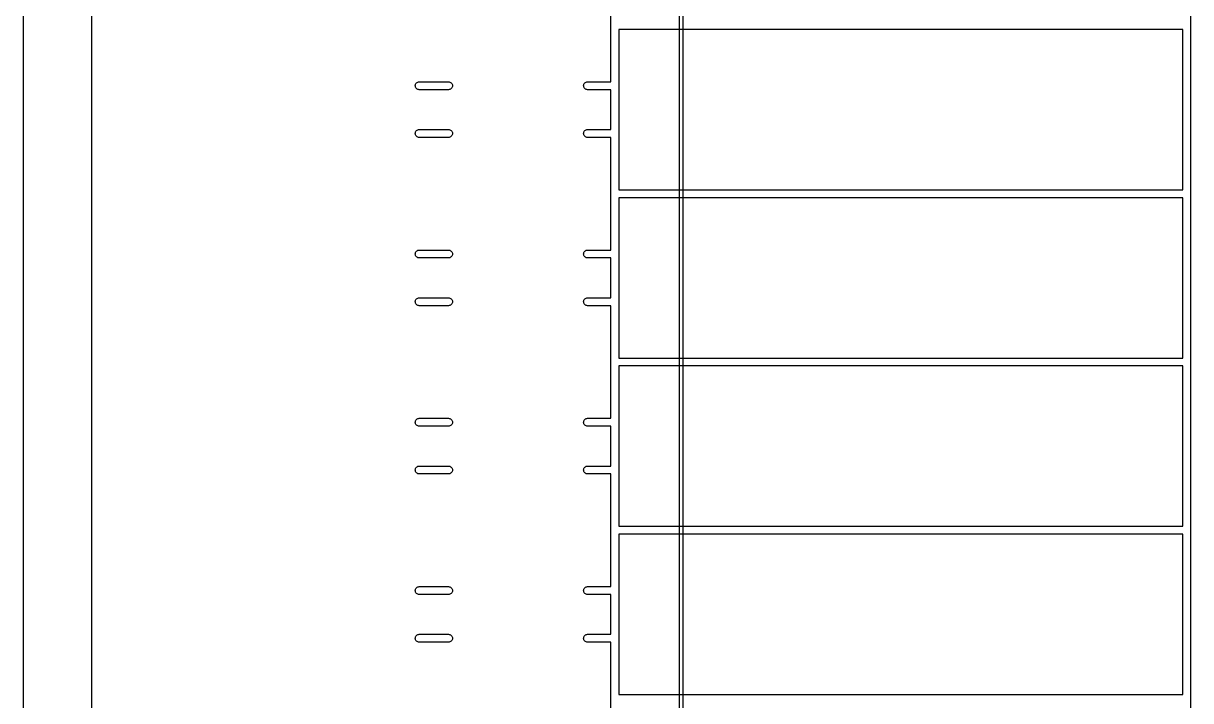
# Model space of a CAD drawing. Extents: x 47 to 252, y -139 to -48.
# Drawn here: x 234.07 to 251.69, y -104.04 to -93.82 of the extents above; entities that cross this region are included whole.
import ezdxf

# ---------------------------------------------------------------- set-up
doc = ezdxf.new("R2010")
doc.units = 0
doc.layers.add('BLACK', color=7, linetype='CONTINUOUS')

msp = doc.modelspace()

# ---------------------------------------------------------------- linework, layer by layer
at = {"layer": 'BLACK', "linetype": 'CONTINUOUS'}
for p, q in [((243.975, -135.499), (243.975, -51.5001)), ((244.025, -51.4988), (244.025, -135.501)), ((235.1, -69.805), (235.103, -94.485)), ((234.075, -104.834), (234.075, -87.3472)), ((251.69, -91.3129), (251.69, -93.8471)), ((242.94, -93.847), (242.94, -93)), ((242.94, -93.85), (242.94, -93.847)), ((242.94, -93.853), (242.94, -93.85)), ((242.94, -94.7), (242.94, -93.853)), ((251.69, -93.8471), (251.69, -93.85)), ((251.69, -93.85), (251.69, -93.8529)), ((251.69, -93.8529), (251.69, -96.3871)), ((243.06, -93.91), (243.06, -94.7571)), ((251.57, -93.91), (243.06, -93.91)), ((251.57, -96.33), (251.57, -93.91)), ((235.103, -94.485), (235.103, -95.4321)), ((239.99, -94.76), (239.991, -94.7482)), ((239.991, -94.7718), (239.99, -94.76)), ((239.991, -94.7482), (239.994, -94.7369)), ((239.994, -94.7369), (240, -94.7265)), ((240, -94.7265), (240.007, -94.7174)), ((240.007, -94.7174), (240.017, -94.7099)), ((240.017, -94.7099), (240.027, -94.7043)), ((240.027, -94.7043), (240.038, -94.7009)), ((240.038, -94.7009), (240.047, -94.7)), ((240.047, -94.7), (240.493, -94.7)), ((240.493, -94.7), (240.502, -94.7009)), ((240.502, -94.7009), (240.513, -94.7043)), ((240.513, -94.7043), (240.523, -94.7099)), ((240.523, -94.7099), (240.533, -94.7174)), ((240.533, -94.7174), (240.54, -94.7265)), ((240.54, -94.7265), (240.546, -94.7369)), ((240.546, -94.7369), (240.549, -94.7482)), ((240.549, -94.7482), (240.55, -94.76)), ((240.55, -94.76), (240.549, -94.7718)), ((242.53, -94.76), (242.531, -94.7482)), ((242.531, -94.7718), (242.53, -94.76)), ((242.531, -94.7482), (242.534, -94.7369)), ((242.534, -94.7369), (242.54, -94.7265)), ((242.54, -94.7265), (242.547, -94.7174)), ((242.547, -94.7174), (242.557, -94.7099)), ((242.557, -94.7099), (242.567, -94.7043)), ((242.567, -94.7043), (242.578, -94.7009)), ((242.578, -94.7009), (242.587, -94.7)), ((242.587, -94.7), (242.94, -94.7)), ((243.06, -94.7571), (243.06, -94.76)), ((243.06, -94.76), (243.06, -94.7629)), ((243.06, -94.7629), (243.06, -95.4771)), ((239.994, -94.7831), (239.991, -94.7718)), ((240, -94.7935), (239.994, -94.7831)), ((240.007, -94.8026), (240, -94.7935)), ((240.017, -94.8101), (240.007, -94.8026)), ((240.027, -94.8157), (240.017, -94.8101)), ((240.038, -94.8191), (240.027, -94.8157)), ((240.047, -94.82), (240.038, -94.8191)), ((240.493, -94.82), (240.047, -94.82)), ((240.502, -94.8191), (240.493, -94.82)), ((240.513, -94.8157), (240.502, -94.8191)), ((240.523, -94.8101), (240.513, -94.8157)), ((240.533, -94.8026), (240.523, -94.8101)), ((240.54, -94.7935), (240.533, -94.8026)), ((240.546, -94.7831), (240.54, -94.7935)), ((240.549, -94.7718), (240.546, -94.7831)), ((242.534, -94.7831), (242.531, -94.7718)), ((242.54, -94.7935), (242.534, -94.7831)), ((242.547, -94.8026), (242.54, -94.7935)), ((242.557, -94.8101), (242.547, -94.8026)), ((242.567, -94.8157), (242.557, -94.8101)), ((242.578, -94.8191), (242.567, -94.8157)), ((242.587, -94.82), (242.578, -94.8191)), ((242.94, -94.82), (242.587, -94.82)), ((242.94, -95.42), (242.94, -94.82)), ((235.103, -95.4321), (235.103, -95.4321)), ((235.103, -95.4321), (235.103, -96.3593)), ((239.99, -95.48), (239.991, -95.4682)), ((239.991, -95.4682), (239.994, -95.4569)), ((239.994, -95.4569), (240, -95.4465)), ((240, -95.4465), (240.007, -95.4374)), ((240.007, -95.4374), (240.017, -95.4299)), ((240.017, -95.4299), (240.027, -95.4243)), ((240.027, -95.4243), (240.038, -95.4209)), ((240.038, -95.4209), (240.047, -95.42)), ((240.047, -95.42), (240.493, -95.42)), ((240.493, -95.42), (240.502, -95.4209)), ((240.502, -95.4209), (240.513, -95.4243)), ((240.513, -95.4243), (240.523, -95.4299)), ((240.523, -95.4299), (240.533, -95.4374)), ((240.533, -95.4374), (240.54, -95.4465)), ((240.54, -95.4465), (240.546, -95.4569)), ((240.546, -95.4569), (240.549, -95.4682)), ((240.549, -95.4682), (240.55, -95.48)), ((242.53, -95.48), (242.531, -95.4682)), ((242.531, -95.4682), (242.534, -95.4569)), ((242.534, -95.4569), (242.54, -95.4465)), ((242.54, -95.4465), (242.547, -95.4374)), ((242.547, -95.4374), (242.557, -95.4299)), ((242.557, -95.4299), (242.567, -95.4243)), ((242.567, -95.4243), (242.578, -95.4209)), ((242.578, -95.4209), (242.587, -95.42)), ((242.587, -95.42), (242.94, -95.42)), ((239.991, -95.4918), (239.99, -95.48)), ((239.994, -95.5031), (239.991, -95.4918)), ((240, -95.5135), (239.994, -95.5031)), ((240.007, -95.5226), (240, -95.5135)), ((240.017, -95.5301), (240.007, -95.5226)), ((240.027, -95.5357), (240.017, -95.5301)), ((240.038, -95.5391), (240.027, -95.5357)), ((240.047, -95.54), (240.038, -95.5391)), ((240.493, -95.54), (240.047, -95.54)), ((240.502, -95.5391), (240.493, -95.54)), ((240.513, -95.5357), (240.502, -95.5391)), ((240.523, -95.5301), (240.513, -95.5357)), ((240.533, -95.5226), (240.523, -95.5301)), ((240.54, -95.5135), (240.533, -95.5226)), ((240.546, -95.5031), (240.54, -95.5135)), ((240.549, -95.4918), (240.546, -95.5031)), ((240.55, -95.48), (240.549, -95.4918)), ((242.531, -95.4918), (242.53, -95.48)), ((242.534, -95.5031), (242.531, -95.4918)), ((242.54, -95.5135), (242.534, -95.5031)), ((242.547, -95.5226), (242.54, -95.5135)), ((242.557, -95.5301), (242.547, -95.5226)), ((242.567, -95.5357), (242.557, -95.5301)), ((242.578, -95.5391), (242.567, -95.5357)), ((242.587, -95.54), (242.578, -95.5391)), ((242.94, -95.54), (242.587, -95.54)), ((242.94, -96.3871), (242.94, -95.54)), ((243.06, -95.4771), (243.06, -95.48)), ((243.06, -95.48), (243.06, -95.4829)), ((243.06, -95.4829), (243.06, -96.33)), ((243.06, -96.33), (251.57, -96.33)), ((235.103, -96.3593), (235.103, -97.2667)), ((242.94, -96.39), (242.94, -96.3871)), ((242.94, -96.3929), (242.94, -96.39)), ((242.94, -97.24), (242.94, -96.3929)), ((243.06, -96.45), (243.06, -97.2971)), ((251.57, -96.45), (243.06, -96.45)), ((251.57, -98.87), (251.57, -96.45)), ((251.69, -96.3871), (251.69, -96.39)), ((251.69, -96.39), (251.69, -96.3929)), ((251.69, -96.3929), (251.69, -98.9271)), ((235.103, -97.2667), (235.103, -98.1544)), ((239.99, -97.3), (239.991, -97.2882)), ((239.991, -97.3118), (239.99, -97.3)), ((239.991, -97.2882), (239.994, -97.2769)), ((239.994, -97.3231), (239.991, -97.3118)), ((239.994, -97.2769), (240, -97.2665)), ((240, -97.3335), (239.994, -97.3231)), ((240, -97.2665), (240.007, -97.2574)), ((240.007, -97.3426), (240, -97.3335)), ((240.007, -97.2574), (240.017, -97.2499)), ((240.017, -97.3501), (240.007, -97.3426)), ((240.017, -97.2499), (240.027, -97.2443)), ((240.027, -97.3557), (240.017, -97.3501)), ((240.027, -97.2443), (240.038, -97.2409)), ((240.038, -97.3591), (240.027, -97.3557)), ((240.038, -97.2409), (240.047, -97.24)), ((240.047, -97.36), (240.038, -97.3591)), ((240.047, -97.24), (240.493, -97.24)), ((240.493, -97.36), (240.047, -97.36)), ((240.493, -97.24), (240.502, -97.2409)), ((240.502, -97.3591), (240.493, -97.36)), ((240.502, -97.2409), (240.513, -97.2443)), ((240.513, -97.3557), (240.502, -97.3591)), ((240.513, -97.2443), (240.523, -97.2499)), ((240.523, -97.3501), (240.513, -97.3557)), ((240.523, -97.2499), (240.533, -97.2574)), ((240.533, -97.3426), (240.523, -97.3501)), ((240.533, -97.2574), (240.54, -97.2665)), ((240.54, -97.3335), (240.533, -97.3426)), ((240.54, -97.2665), (240.546, -97.2769)), ((240.546, -97.3231), (240.54, -97.3335)), ((240.546, -97.2769), (240.549, -97.2882)), ((240.549, -97.3118), (240.546, -97.3231)), ((240.549, -97.2882), (240.55, -97.3)), ((240.55, -97.3), (240.549, -97.3118)), ((242.53, -97.3), (242.531, -97.2882)), ((242.531, -97.3118), (242.53, -97.3)), ((242.531, -97.2882), (242.534, -97.2769)), ((242.534, -97.3231), (242.531, -97.3118)), ((242.534, -97.2769), (242.54, -97.2665)), ((242.54, -97.3335), (242.534, -97.3231)), ((242.54, -97.2665), (242.547, -97.2574)), ((242.547, -97.3426), (242.54, -97.3335)), ((242.547, -97.2574), (242.557, -97.2499)), ((242.557, -97.3501), (242.547, -97.3426)), ((242.557, -97.2499), (242.567, -97.2443)), ((242.567, -97.3557), (242.557, -97.3501)), ((242.567, -97.2443), (242.578, -97.2409)), ((242.578, -97.3591), (242.567, -97.3557)), ((242.578, -97.2409), (242.587, -97.24)), ((242.587, -97.36), (242.578, -97.3591)), ((242.587, -97.24), (242.94, -97.24)), ((242.94, -97.36), (242.587, -97.36)), ((242.94, -97.96), (242.94, -97.36)), ((243.06, -97.2971), (243.06, -97.3)), ((243.06, -97.3), (243.06, -97.3029)), ((243.06, -97.3029), (243.06, -98.0171)), ((239.99, -98.02), (239.991, -98.0082)), ((239.991, -98.0318), (239.99, -98.02)), ((239.991, -98.0082), (239.994, -97.9969)), ((239.994, -98.0431), (239.991, -98.0318)), ((239.994, -97.9969), (240, -97.9865)), ((240, -98.0535), (239.994, -98.0431)), ((240, -97.9865), (240.007, -97.9774)), ((240.007, -98.0626), (240, -98.0535)), ((240.007, -97.9774), (240.017, -97.9699)), ((240.017, -98.0701), (240.007, -98.0626)), ((240.017, -97.9699), (240.027, -97.9643)), ((240.027, -98.0757), (240.017, -98.0701)), ((240.027, -97.9643), (240.038, -97.9609)), ((240.038, -98.0791), (240.027, -98.0757)), ((240.038, -97.9609), (240.047, -97.96)), ((240.047, -98.08), (240.038, -98.0791)), ((240.047, -97.96), (240.493, -97.96)), ((240.493, -98.08), (240.047, -98.08)), ((240.493, -97.96), (240.502, -97.9609)), ((240.502, -98.0791), (240.493, -98.08)), ((240.502, -97.9609), (240.513, -97.9643)), ((240.513, -98.0757), (240.502, -98.0791)), ((240.513, -97.9643), (240.523, -97.9699)), ((240.523, -98.0701), (240.513, -98.0757)), ((240.523, -97.9699), (240.533, -97.9774)), ((240.533, -98.0626), (240.523, -98.0701)), ((240.533, -97.9774), (240.54, -97.9865)), ((240.54, -98.0535), (240.533, -98.0626)), ((240.54, -97.9865), (240.546, -97.9969)), ((240.546, -98.0431), (240.54, -98.0535)), ((240.546, -97.9969), (240.549, -98.0082)), ((240.549, -98.0318), (240.546, -98.0431)), ((240.549, -98.0082), (240.55, -98.02)), ((240.55, -98.02), (240.549, -98.0318)), ((242.53, -98.02), (242.531, -98.0082)), ((242.531, -98.0318), (242.53, -98.02)), ((242.531, -98.0082), (242.534, -97.9969)), ((242.534, -98.0431), (242.531, -98.0318)), ((242.534, -97.9969), (242.54, -97.9865)), ((242.54, -98.0535), (242.534, -98.0431)), ((242.54, -97.9865), (242.547, -97.9774)), ((242.547, -98.0626), (242.54, -98.0535)), ((242.547, -97.9774), (242.557, -97.9699)), ((242.557, -98.0701), (242.547, -98.0626)), ((242.557, -97.9699), (242.567, -97.9643)), ((242.567, -98.0757), (242.557, -98.0701)), ((242.567, -97.9643), (242.578, -97.9609)), ((242.578, -98.0791), (242.567, -98.0757)), ((242.578, -97.9609), (242.587, -97.96)), ((242.587, -98.08), (242.578, -98.0791)), ((242.587, -97.96), (242.94, -97.96)), ((242.94, -98.08), (242.587, -98.08)), ((242.94, -98.927), (242.94, -98.08)), ((243.06, -98.0171), (243.06, -98.02)), ((243.06, -98.02), (243.06, -98.0229)), ((243.06, -98.0229), (243.06, -98.87)), ((235.103, -98.1544), (235.103, -99.0223)), ((242.94, -98.93), (242.94, -98.927)), ((242.94, -98.9329), (242.94, -98.93)), ((242.94, -99.78), (242.94, -98.9329)), ((243.06, -98.87), (251.57, -98.87)), ((243.06, -98.99), (243.06, -99.8371)), ((251.57, -98.99), (243.06, -98.99)), ((251.57, -101.41), (251.57, -98.99)), ((251.69, -98.9271), (251.69, -98.93)), ((251.69, -98.93), (251.69, -98.9329)), ((251.69, -98.9329), (251.69, -101.467)), ((235.103, -99.0223), (235.103, -99.8707)), ((235.103, -99.8707), (235.103, -100.7)), ((239.99, -99.84), (239.991, -99.8282)), ((239.991, -99.8518), (239.99, -99.84)), ((239.991, -99.8282), (239.994, -99.8169)), ((239.994, -99.8631), (239.991, -99.8518)), ((239.994, -99.8169), (240, -99.8065)), ((240, -99.8735), (239.994, -99.8631)), ((240, -99.8065), (240.007, -99.7974)), ((240.007, -99.8826), (240, -99.8735)), ((240.007, -99.7974), (240.017, -99.7899)), ((240.017, -99.7899), (240.027, -99.7843)), ((240.027, -99.7843), (240.038, -99.7809)), ((240.038, -99.7809), (240.047, -99.78)), ((240.047, -99.78), (240.493, -99.78)), ((240.493, -99.78), (240.502, -99.7809)), ((240.502, -99.7809), (240.513, -99.7843)), ((240.513, -99.7843), (240.523, -99.7899)), ((240.523, -99.7899), (240.533, -99.7974)), ((240.533, -99.7974), (240.54, -99.8065)), ((240.54, -99.8735), (240.533, -99.8826)), ((240.54, -99.8065), (240.546, -99.8169)), ((240.546, -99.8631), (240.54, -99.8735)), ((240.546, -99.8169), (240.549, -99.8282)), ((240.549, -99.8518), (240.546, -99.8631)), ((240.549, -99.8282), (240.55, -99.84)), ((240.55, -99.84), (240.549, -99.8518)), ((242.53, -99.84), (242.531, -99.8282)), ((242.531, -99.8518), (242.53, -99.84)), ((242.531, -99.8282), (242.534, -99.8169)), ((242.534, -99.8631), (242.531, -99.8518)), ((242.534, -99.8169), (242.54, -99.8065)), ((242.54, -99.8735), (242.534, -99.8631)), ((242.54, -99.8065), (242.547, -99.7974)), ((242.547, -99.8826), (242.54, -99.8735)), ((242.547, -99.7974), (242.557, -99.7899)), ((242.557, -99.7899), (242.567, -99.7843)), ((242.567, -99.7843), (242.578, -99.7809)), ((242.578, -99.7809), (242.587, -99.78)), ((242.587, -99.78), (242.94, -99.78)), ((243.06, -99.8371), (243.06, -99.84)), ((243.06, -99.84), (243.06, -99.8429)), ((243.06, -99.8429), (243.06, -100.557)), ((240.017, -99.8901), (240.007, -99.8826)), ((240.027, -99.8957), (240.017, -99.8901)), ((240.038, -99.8991), (240.027, -99.8957)), ((240.047, -99.9), (240.038, -99.8991)), ((240.493, -99.9), (240.047, -99.9)), ((240.502, -99.8991), (240.493, -99.9)), ((240.513, -99.8957), (240.502, -99.8991)), ((240.523, -99.8901), (240.513, -99.8957)), ((240.533, -99.8826), (240.523, -99.8901)), ((242.557, -99.8901), (242.547, -99.8826)), ((242.567, -99.8957), (242.557, -99.8901)), ((242.578, -99.8991), (242.567, -99.8957)), ((242.587, -99.9), (242.578, -99.8991)), ((242.94, -99.9), (242.587, -99.9)), ((242.94, -100.5), (242.94, -99.9)), ((239.99, -100.56), (239.991, -100.548)), ((239.991, -100.572), (239.99, -100.56)), ((239.991, -100.548), (239.994, -100.537)), ((239.994, -100.583), (239.991, -100.572)), ((239.994, -100.537), (240, -100.527)), ((240, -100.527), (240.007, -100.517)), ((240.007, -100.517), (240.017, -100.51)), ((240.017, -100.51), (240.027, -100.504)), ((240.027, -100.504), (240.038, -100.501)), ((240.038, -100.501), (240.047, -100.5)), ((240.047, -100.5), (240.493, -100.5)), ((240.493, -100.5), (240.502, -100.501)), ((240.502, -100.501), (240.513, -100.504)), ((240.513, -100.504), (240.523, -100.51)), ((240.523, -100.51), (240.533, -100.517)), ((240.533, -100.517), (240.54, -100.527)), ((240.54, -100.527), (240.546, -100.537)), ((240.546, -100.537), (240.549, -100.548)), ((240.549, -100.572), (240.546, -100.583)), ((240.549, -100.548), (240.55, -100.56)), ((240.55, -100.56), (240.549, -100.572)), ((242.53, -100.56), (242.531, -100.548)), ((242.531, -100.572), (242.53, -100.56)), ((242.531, -100.548), (242.534, -100.537)), ((242.534, -100.583), (242.531, -100.572)), ((242.534, -100.537), (242.54, -100.527)), ((242.54, -100.527), (242.547, -100.517)), ((242.547, -100.517), (242.557, -100.51)), ((242.557, -100.51), (242.567, -100.504)), ((242.567, -100.504), (242.578, -100.501)), ((242.578, -100.501), (242.587, -100.5)), ((242.587, -100.5), (242.94, -100.5)), ((243.06, -100.557), (243.06, -100.56)), ((243.06, -100.56), (243.06, -100.563)), ((243.06, -100.563), (243.06, -101.41)), ((235.103, -100.7), (235.103, -101.509)), ((240, -100.593), (239.994, -100.583)), ((240.007, -100.603), (240, -100.593)), ((240.017, -100.61), (240.007, -100.603)), ((240.027, -100.616), (240.017, -100.61)), ((240.038, -100.619), (240.027, -100.616)), ((240.047, -100.62), (240.038, -100.619)), ((240.493, -100.62), (240.047, -100.62)), ((240.502, -100.619), (240.493, -100.62)), ((240.513, -100.616), (240.502, -100.619)), ((240.523, -100.61), (240.513, -100.616)), ((240.533, -100.603), (240.523, -100.61)), ((240.54, -100.593), (240.533, -100.603)), ((240.546, -100.583), (240.54, -100.593)), ((242.54, -100.593), (242.534, -100.583)), ((242.547, -100.603), (242.54, -100.593)), ((242.557, -100.61), (242.547, -100.603)), ((242.567, -100.616), (242.557, -100.61)), ((242.578, -100.619), (242.567, -100.616)), ((242.587, -100.62), (242.578, -100.619)), ((242.94, -100.62), (242.587, -100.62)), ((242.94, -101.467), (242.94, -100.62)), ((243.06, -101.41), (251.57, -101.41)), ((235.103, -101.509), (235.103, -102.299)), ((242.94, -101.47), (242.94, -101.467)), ((242.94, -101.473), (242.94, -101.47)), ((242.94, -102.32), (242.94, -101.473)), ((243.06, -101.53), (243.06, -102.377)), ((251.57, -101.53), (243.06, -101.53)), ((251.57, -103.95), (251.57, -101.53)), ((251.69, -101.467), (251.69, -101.47)), ((251.69, -101.47), (251.69, -101.473)), ((251.69, -101.473), (251.69, -104.007)), ((235.103, -102.299), (235.103, -103.07)), ((240, -102.347), (240.007, -102.337)), ((240.007, -102.337), (240.017, -102.33)), ((240.017, -102.33), (240.027, -102.324)), ((240.027, -102.324), (240.038, -102.321)), ((240.038, -102.321), (240.047, -102.32)), ((240.047, -102.32), (240.493, -102.32)), ((240.493, -102.32), (240.502, -102.321)), ((240.502, -102.321), (240.513, -102.324)), ((240.513, -102.324), (240.523, -102.33)), ((240.523, -102.33), (240.533, -102.337)), ((240.533, -102.337), (240.54, -102.347)), ((242.54, -102.347), (242.547, -102.337)), ((242.547, -102.337), (242.557, -102.33)), ((242.557, -102.33), (242.567, -102.324)), ((242.567, -102.324), (242.578, -102.321)), ((242.578, -102.321), (242.587, -102.32)), ((242.587, -102.32), (242.94, -102.32)), ((239.99, -102.38), (239.991, -102.368)), ((239.991, -102.392), (239.99, -102.38)), ((239.991, -102.368), (239.994, -102.357)), ((239.994, -102.403), (239.991, -102.392)), ((239.994, -102.357), (240, -102.347)), ((240, -102.413), (239.994, -102.403)), ((240.007, -102.423), (240, -102.413)), ((240.017, -102.43), (240.007, -102.423)), ((240.027, -102.436), (240.017, -102.43)), ((240.038, -102.439), (240.027, -102.436)), ((240.047, -102.44), (240.038, -102.439)), ((240.493, -102.44), (240.047, -102.44)), ((240.502, -102.439), (240.493, -102.44)), ((240.513, -102.436), (240.502, -102.439)), ((240.523, -102.43), (240.513, -102.436)), ((240.533, -102.423), (240.523, -102.43)), ((240.54, -102.413), (240.533, -102.423)), ((240.54, -102.347), (240.546, -102.357)), ((240.546, -102.403), (240.54, -102.413)), ((240.546, -102.357), (240.549, -102.368)), ((240.549, -102.392), (240.546, -102.403)), ((240.549, -102.368), (240.55, -102.38)), ((240.55, -102.38), (240.549, -102.392)), ((242.53, -102.38), (242.531, -102.368)), ((242.531, -102.392), (242.53, -102.38)), ((242.531, -102.368), (242.534, -102.357)), ((242.534, -102.403), (242.531, -102.392)), ((242.534, -102.357), (242.54, -102.347)), ((242.54, -102.413), (242.534, -102.403)), ((242.547, -102.423), (242.54, -102.413)), ((242.557, -102.43), (242.547, -102.423)), ((242.567, -102.436), (242.557, -102.43)), ((242.578, -102.439), (242.567, -102.436)), ((242.587, -102.44), (242.578, -102.439)), ((242.94, -102.44), (242.587, -102.44)), ((242.94, -103.04), (242.94, -102.44)), ((243.06, -102.377), (243.06, -102.38)), ((243.06, -102.38), (243.06, -102.383)), ((243.06, -102.383), (243.06, -103.097)), ((240.017, -103.05), (240.027, -103.044)), ((240.027, -103.044), (240.038, -103.041)), ((240.038, -103.041), (240.047, -103.04)), ((240.047, -103.04), (240.493, -103.04)), ((240.493, -103.04), (240.502, -103.041)), ((240.502, -103.041), (240.513, -103.044)), ((240.513, -103.044), (240.523, -103.05)), ((242.557, -103.05), (242.567, -103.044)), ((242.567, -103.044), (242.578, -103.041)), ((242.578, -103.041), (242.587, -103.04)), ((242.587, -103.04), (242.94, -103.04)), ((235.103, -103.07), (235.103, -103.822)), ((239.99, -103.1), (239.991, -103.088)), ((239.991, -103.112), (239.99, -103.1)), ((239.991, -103.088), (239.994, -103.077)), ((239.994, -103.123), (239.991, -103.112)), ((239.994, -103.077), (240, -103.067)), ((240, -103.133), (239.994, -103.123)), ((240, -103.067), (240.007, -103.057)), ((240.007, -103.143), (240, -103.133)), ((240.007, -103.057), (240.017, -103.05)), ((240.017, -103.15), (240.007, -103.143)), ((240.027, -103.156), (240.017, -103.15)), ((240.038, -103.159), (240.027, -103.156)), ((240.047, -103.16), (240.038, -103.159)), ((240.493, -103.16), (240.047, -103.16)), ((240.502, -103.159), (240.493, -103.16)), ((240.513, -103.156), (240.502, -103.159)), ((240.523, -103.15), (240.513, -103.156)), ((240.523, -103.05), (240.533, -103.057)), ((240.533, -103.143), (240.523, -103.15)), ((240.533, -103.057), (240.54, -103.067)), ((240.54, -103.133), (240.533, -103.143)), ((240.54, -103.067), (240.546, -103.077)), ((240.546, -103.123), (240.54, -103.133)), ((240.546, -103.077), (240.549, -103.088)), ((240.549, -103.112), (240.546, -103.123)), ((240.549, -103.088), (240.55, -103.1)), ((240.55, -103.1), (240.549, -103.112)), ((242.53, -103.1), (242.531, -103.088)), ((242.531, -103.112), (242.53, -103.1)), ((242.531, -103.088), (242.534, -103.077)), ((242.534, -103.123), (242.531, -103.112)), ((242.534, -103.077), (242.54, -103.067)), ((242.54, -103.133), (242.534, -103.123)), ((242.54, -103.067), (242.547, -103.057)), ((242.547, -103.143), (242.54, -103.133)), ((242.547, -103.057), (242.557, -103.05)), ((242.557, -103.15), (242.547, -103.143)), ((242.567, -103.156), (242.557, -103.15)), ((242.578, -103.159), (242.567, -103.156)), ((242.587, -103.16), (242.578, -103.159)), ((242.94, -103.16), (242.587, -103.16)), ((242.94, -104.007), (242.94, -103.16)), ((243.06, -103.097), (243.06, -103.1)), ((243.06, -103.1), (243.06, -103.103)), ((243.06, -103.103), (243.06, -103.95)), ((235.103, -103.822), (235.103, -104.555)), ((242.94, -104.01), (242.94, -104.007)), ((242.94, -104.013), (242.94, -104.01)), ((242.94, -104.86), (242.94, -104.013)), ((243.06, -103.95), (251.57, -103.95)), ((251.69, -104.007), (251.69, -104.01)), ((251.69, -104.01), (251.69, -104.013)), ((251.69, -104.013), (251.69, -106.547))]:
    msp.add_line(p, q, dxfattribs=at)

doc.saveas('drawing.dxf')
